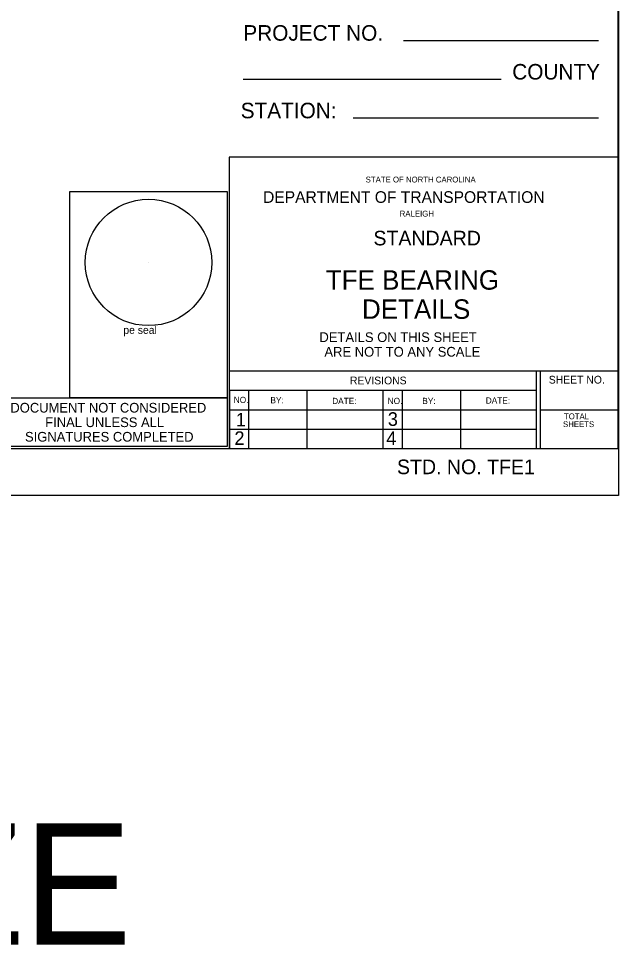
# Model space of a CAD drawing. Extents: x 0 to 33.1, y -5.8 to 23.3.
# Drawn here: x 25.35 to 33.06, y -5.8 to 6.14 of the extents above; entities that cross this region are included whole.
import ezdxf

# ---------------------------------------------------------------- set-up
doc = ezdxf.new("R2010")
doc.units = 0
for name, color, linetype in [('Plan Sheet', 7, 'Continuous'), ('Plot Shape', 7, 'Continuous'), ('Sheet Sticker Exception Certification CELL', 7, 'Continuous'), ('Text', 7, 'Continuous'), ('User Information Notes', 7, 'Continuous'), ('User Information Notes CELL', 7, 'Continuous')]:
    doc.layers.add(name, color=color, linetype=linetype)

msp = doc.modelspace()

# ---------------------------------------------------------------- linework, layer by layer
at = {"layer": 'Plan Sheet'}
for p, q in [((33.054, 21.606), (33.054, 0.606)), ((32.805, 5.856), (30.296, 5.856)), ((31.555, 5.356), (28.233, 5.356)), ((32.805, 4.857), (29.651, 4.857)), ((33.054, 4.357), (28.055, 4.357)), ((28.055, 4.357), (28.055, 0.606)), ((28.055, 1.606), (33.054, 1.606)), ((32.005, 1.606), (32.005, 0.606)), ((32.055, 1.606), (32.055, 0.606)), ((28.055, 1.357), (32.007, 1.357)), ((28.058, 1.357), (28.058, 0.606)), ((28.304, 1.357), (28.304, 0.606)), ((29.054, 1.352), (29.054, 0.602)), ((30.03, 1.357), (30.03, 0.6)), ((30.281, 1.357), (30.281, 0.606)), ((31.031, 1.357), (31.031, 0.606)), ((28.055, 1.106), (32.015, 1.106)), ((32.055, 1.106), (33.046, 1.106)), ((28.055, 0.857), (32.007, 0.857)), ((1.054, 0.606), (33.054, 0.606)), ((33.063, 0), (33.063, 0))]:
    msp.add_line(p, q, dxfattribs=at)
at = {"layer": 'Plot Shape'}
msp.add_lwpolyline([(0, 22), (33.063, 22), (33.063, 0), (0, 0)], close=True, dxfattribs=at)
at = {"layer": 'Sheet Sticker Exception Certification CELL'}
msp.add_lwpolyline([(25.181, 1.258), (28.03, 1.258), (28.03, 0.631), (25.181, 0.631)], close=True, dxfattribs=at)
at = {"layer": 'User Information Notes CELL'}
msp.add_line((27.017, 3.001), (27.017, 3.001), dxfattribs=at)
msp.add_lwpolyline([(26.005, 3.914), (28.03, 3.914), (28.03, 1.258), (26.005, 1.258)], close=True, dxfattribs=at)
msp.add_circle((27.017, 3.001), 0.813, dxfattribs=at)

# ---------------------------------------------------------------- texts
at = {"layer": 'Plan Sheet'}
for s, height, p in [('PROJECT NO.', 0.2, (28.237, 5.856)), ('COUNTY', 0.2, (31.697, 5.356)), ('STATION:', 0.2, (28.203, 4.857)), ('STATE OF NORTH CAROLINA', 0.075, (29.811, 4.031)), ('DEPARTMENT OF TRANSPORTATION', 0.15, (28.491, 3.768)), ('RALEIGH', 0.075, (30.249, 3.592)), ('REVISIONS', 0.1, (29.609, 1.432)), ('SHEET NO.', 0.1, (32.167, 1.442)), ('NO.', 0.0797, (28.114, 1.192)), ('BY:', 0.0797, (28.586, 1.188)), ('DATE:', 0.0797, (29.38, 1.179)), ('NO.', 0.0797, (30.094, 1.179)), ('BY:', 0.0797, (30.54, 1.179)), ('DATE:', 0.0797, (31.356, 1.184)), ('3', 0.175, (30.096, 0.898)), ('1', 0.175, (28.14, 0.89)), ('SHEETS', 0.075, (32.35, 0.882)), ('TOTAL', 0.075, (32.362, 0.983)), ('2', 0.175, (28.122, 0.652)), ('4', 0.175, (30.077, 0.652))]:
    msp.add_text(s, height=height, dxfattribs=at).set_placement(p)
at = {"layer": 'Sheet Sticker Exception Certification CELL'}
for s, p in [('DOCUMENT NOT CONSIDERED', (25.24, 1.069)), ('FINAL UNLESS ALL', (25.688, 0.882)), ('SIGNATURES COMPLETED', (25.428, 0.695))]:
    msp.add_text(s, height=0.12472, dxfattribs=at).set_placement(p)
at = {"layer": 'Text'}
for s, height, p in [('STANDARD', 0.188, (29.911, 3.221)), ('TFE BEARING', 0.25, (29.298, 2.651)), ('DETAILS', 0.25, (29.764, 2.276)), ('STD. NO. TFE1', 0.188, (30.214, 0.276))]:
    msp.add_text(s, height=height, dxfattribs=at).set_placement(p)
at = {"layer": 'User Information Notes'}
for s, height, p in [('DETAILS ON THIS SHEET', 0.125, (29.216, 1.977)), ('ARE NOT TO ANY SCALE', 0.125, (29.28, 1.789)), ('* SHOW WELD SIZE', 1.5625, (7.066, -5.781))]:
    msp.add_text(s, height=height, dxfattribs=at).set_placement(p)
at = {"layer": 'User Information Notes CELL'}
msp.add_text('pe seal', height=0.1, dxfattribs=at).set_placement((26.693, 2.082))

doc.saveas('drawing.dxf')
